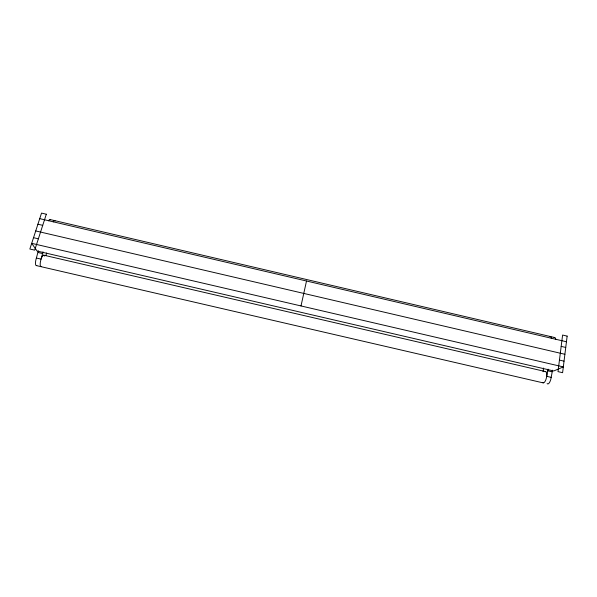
<?xml version="1.0" encoding="UTF-8"?>
<svg xmlns="http://www.w3.org/2000/svg" width="597" height="597" viewBox="0 0 597 597"><rect width="100%" height="100%" fill="white"/><g stroke="black" fill="none" stroke-linecap="round" stroke-linejoin="round"><path stroke-width="0.9" d="M36.805 265.456A5.91 1.731 -76.4 0 1 35.499 263.687A5.91 1.731 -76.4 0 1 36.38 258.031L38.327 250.785M36.38 258.031L41.066 259.12L43.014 251.867M547.136 383.558A5.761 2.082 -77.5 0 0 549.412 382.655A5.761 2.082 -77.5 0 0 551.173 377.349L552.531 370.162M548.076 369.125L546.71 376.319L551.173 377.349M543.076 371.737L543.554 368.058M301.007 305.94L306.515 281.008M45.835 255.62L46.678 252.979M33.529 237.688L38.372 238.815M559.449 360.095L564.038 361.163M38.148 252.531L42.827 253.621M547.434 370.722L551.889 371.759M43.7 255.158L545.733 371.64M36.32 265.583L543.173 382.878M50.126 219.554L554.68 337.536M39.723 218.651L566.449 341.768M37.909 224.218L42.723 225.345M561.173 346.379L565.74 347.447M35.73 230.942L564.896 354.29M48.603 220.8A5.836 1.687 -77.2 0 1 50.491 219.905M41.462 266.531A5.91 1.694 -76.4 0 1 40.85 259.859A5.91 1.694 -76.4 0 1 44.35 256.098M53.223 221.883A5.836 1.649 -77.2 0 1 55.081 220.98M545.18 371.7A5.769 2.045 -77.5 0 1 546.442 377.804A5.769 2.045 -77.5 0 1 542.71 382.535M549.747 336.633A5.694 2 -76.5 0 1 551.352 338.32M554.113 337.656A5.694 2.03 -76.5 0 1 555.747 339.342M567.15 336.111L562.605 372.7L557.994 371.625L562.598 335.051L567.15 336.111M46.32 214.219L34.708 250.143L29.85 249.016L41.529 213.099L46.32 214.219M563.329 366.916L553.74 370.976L37.104 251.046L31.693 243.345L563.329 366.916"/></g></svg>
